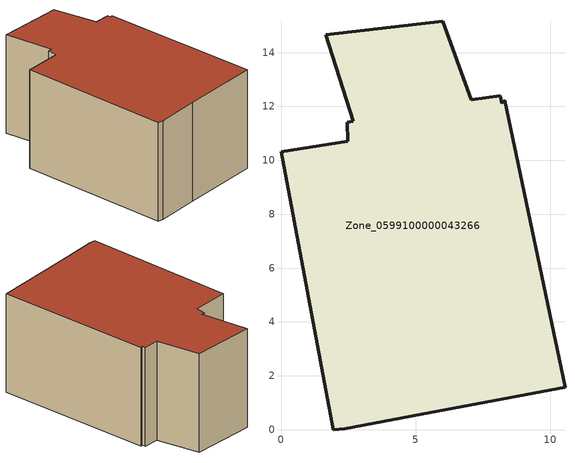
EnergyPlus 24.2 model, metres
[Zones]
Zone_0599100000043266
 floor ground (C_G): 8.14,12.39 8.2,12.12 8.31,12.24 10.54,1.57 5.21,0.58 2.37,0.03 1.94,0 0,10.31 2.47,10.71 2.45,11.41 2.68,11.45 1.66,14.66 6,15.16 7.07,12.25 z0
 wall outside (C_F): 2.45,11.41 2.47,10.71 0,10.31 1.94,0 2.37,0.03 5.21,0.58 10.54,1.57 8.31,12.24 8.2,12.12 8.14,12.39 7.07,12.25 6,15.16 1.66,14.66 2.68,11.45 2.45,11.41 z0:7.19
 roof outside (C_R): 6,15.16 1.66,14.66 2.68,11.45 2.45,11.41 2.47,10.71 0,10.31 1.94,0 2.37,0.03 5.21,0.58 10.54,1.57 8.31,12.24 8.2,12.12 8.14,12.39 7.07,12.25 z7.19
[BUILDING]
Pand.0599100000043266: North Axis=0; Terrain=City; Loads Convergence Tolerance Value=0.04; Temperature Convergence Tolerance Value=0.4; Solar Distribution=FullExterior; Maximum Number of Warmup Days=25; Minimum Number of Warmup Days=1
[Site:Location]
Rotterdam.The.Hague.AP_ZH_NLD Design_Conditions: Latitude=51.96; Longitude=4.45; Time Zone=1; Elevation=-4.5
[SITE:GROUNDTEMPERATURE:BUILDINGSURFACE]
18, 18, 18, 18, 18, 18, 18, 18, 18, 18, 18, 18
[MATERIAL] Thermal Absorptance=0.9; Solar Absorptance=0.7; Visible Absorptance=0.7
Name | Roughness | Thickness | Conductivity | Density | Specific Heat
G.D.1965 | MediumSmooth | 0.15 | 1 | 540 | 1210
F.D.1965 | Rough | 0.3 | 0.857143 | 1920 | 840
R.D.1965 | MediumRough | 0.2 | 0.08 | 1500 | 1000
[CONSTRUCTION]
C_G: G.D.1965
C_F: F.D.1965
C_R: R.D.1965
[ZONE]
Zone_0599100000043266: Type=1; Multiplier=1; Ceiling Height=Autocalculate; Volume=Autocalculate; Floor Area=autocalculate; Part of Total Floor Area=Yes
[ZONEINFILTRATION:DESIGNFLOWRATE]
Infil_Zone_0599100000043266: Zone or ZoneList or Space or SpaceList=Zone_0599100000043266; Schedule=AlwaysOn; Design Flow Rate Calculation Method=Flow/Area; Flow Rate per Floor Area=0.0042; Constant Term Coefficient=1; Temperature Term Coefficient=0; Velocity Term Coefficient=0; Velocity Squared Term Coefficient=0
[HVACTEMPLATE:ZONE:IDEALLOADSAIRSYSTEM]
Zone_0599100000043266: Maximum Heating Supply Air Temperature=50; Minimum Cooling Supply Air Temperature=13; Maximum Heating Supply Air Humidity Ratio=0.0156; Minimum Cooling Supply Air Humidity Ratio=0.0077; Heating Limit=NoLimit; Cooling Limit=NoLimit; Dehumidification Control Type=ConstantSensibleHeatRatio; Cooling Sensible Heat Ratio=0.7; Dehumidification Setpoint=60; Humidification Control Type=None; Humidification Setpoint=30; Outdoor Air Method=None; Outdoor Air Flow Rate per Person=0.00944; Outdoor Air Flow Rate per Zone Floor Area=0; Outdoor Air Flow Rate per Zone=0; Demand Controlled Ventilation Type=None; Outdoor Air Economizer Type=NoEconomizer; Heat Recovery Type=None; Sensible Heat Recovery Effectiveness=0.7; Latent Heat Recovery Effectiveness=0.65
[ZONECONTROL:THERMOSTAT]
ThermostatControl_Zone_0599100000043266: Zone or ZoneList=Zone_0599100000043266; Control Type Schedule=DualSetpointControlType; Control 1=Thermostat_Zone_0599100000043266; Temperature Difference Between Cutout And Setpoint=0
[THERMOSTATSETPOINT:DUALSETPOINT]
Thermostat_Zone_0599100000043266: Heating Setpoint Temperature Schedule=HeatingSetpoint_Zone_0599100000043266; Cooling Setpoint Temperature Schedule=CoolingSetpoint_Zone_0599100000043266
[SCHEDULE:COMPACT]
HeatingSetpoint_Zone_0599100000043266: Through: 12/31, For: AllDays, Until: 24:00, 21
CoolingSetpoint_Zone_0599100000043266: Through: 12/31, For: AllDays, Until: 24:00, 24
DualSetpointControlType: Through: 12/31, For: AllDays, Until: 24:00, 4
AlwaysOn: Through: 12/31, For: AllDays, Until: 24:00, 1
